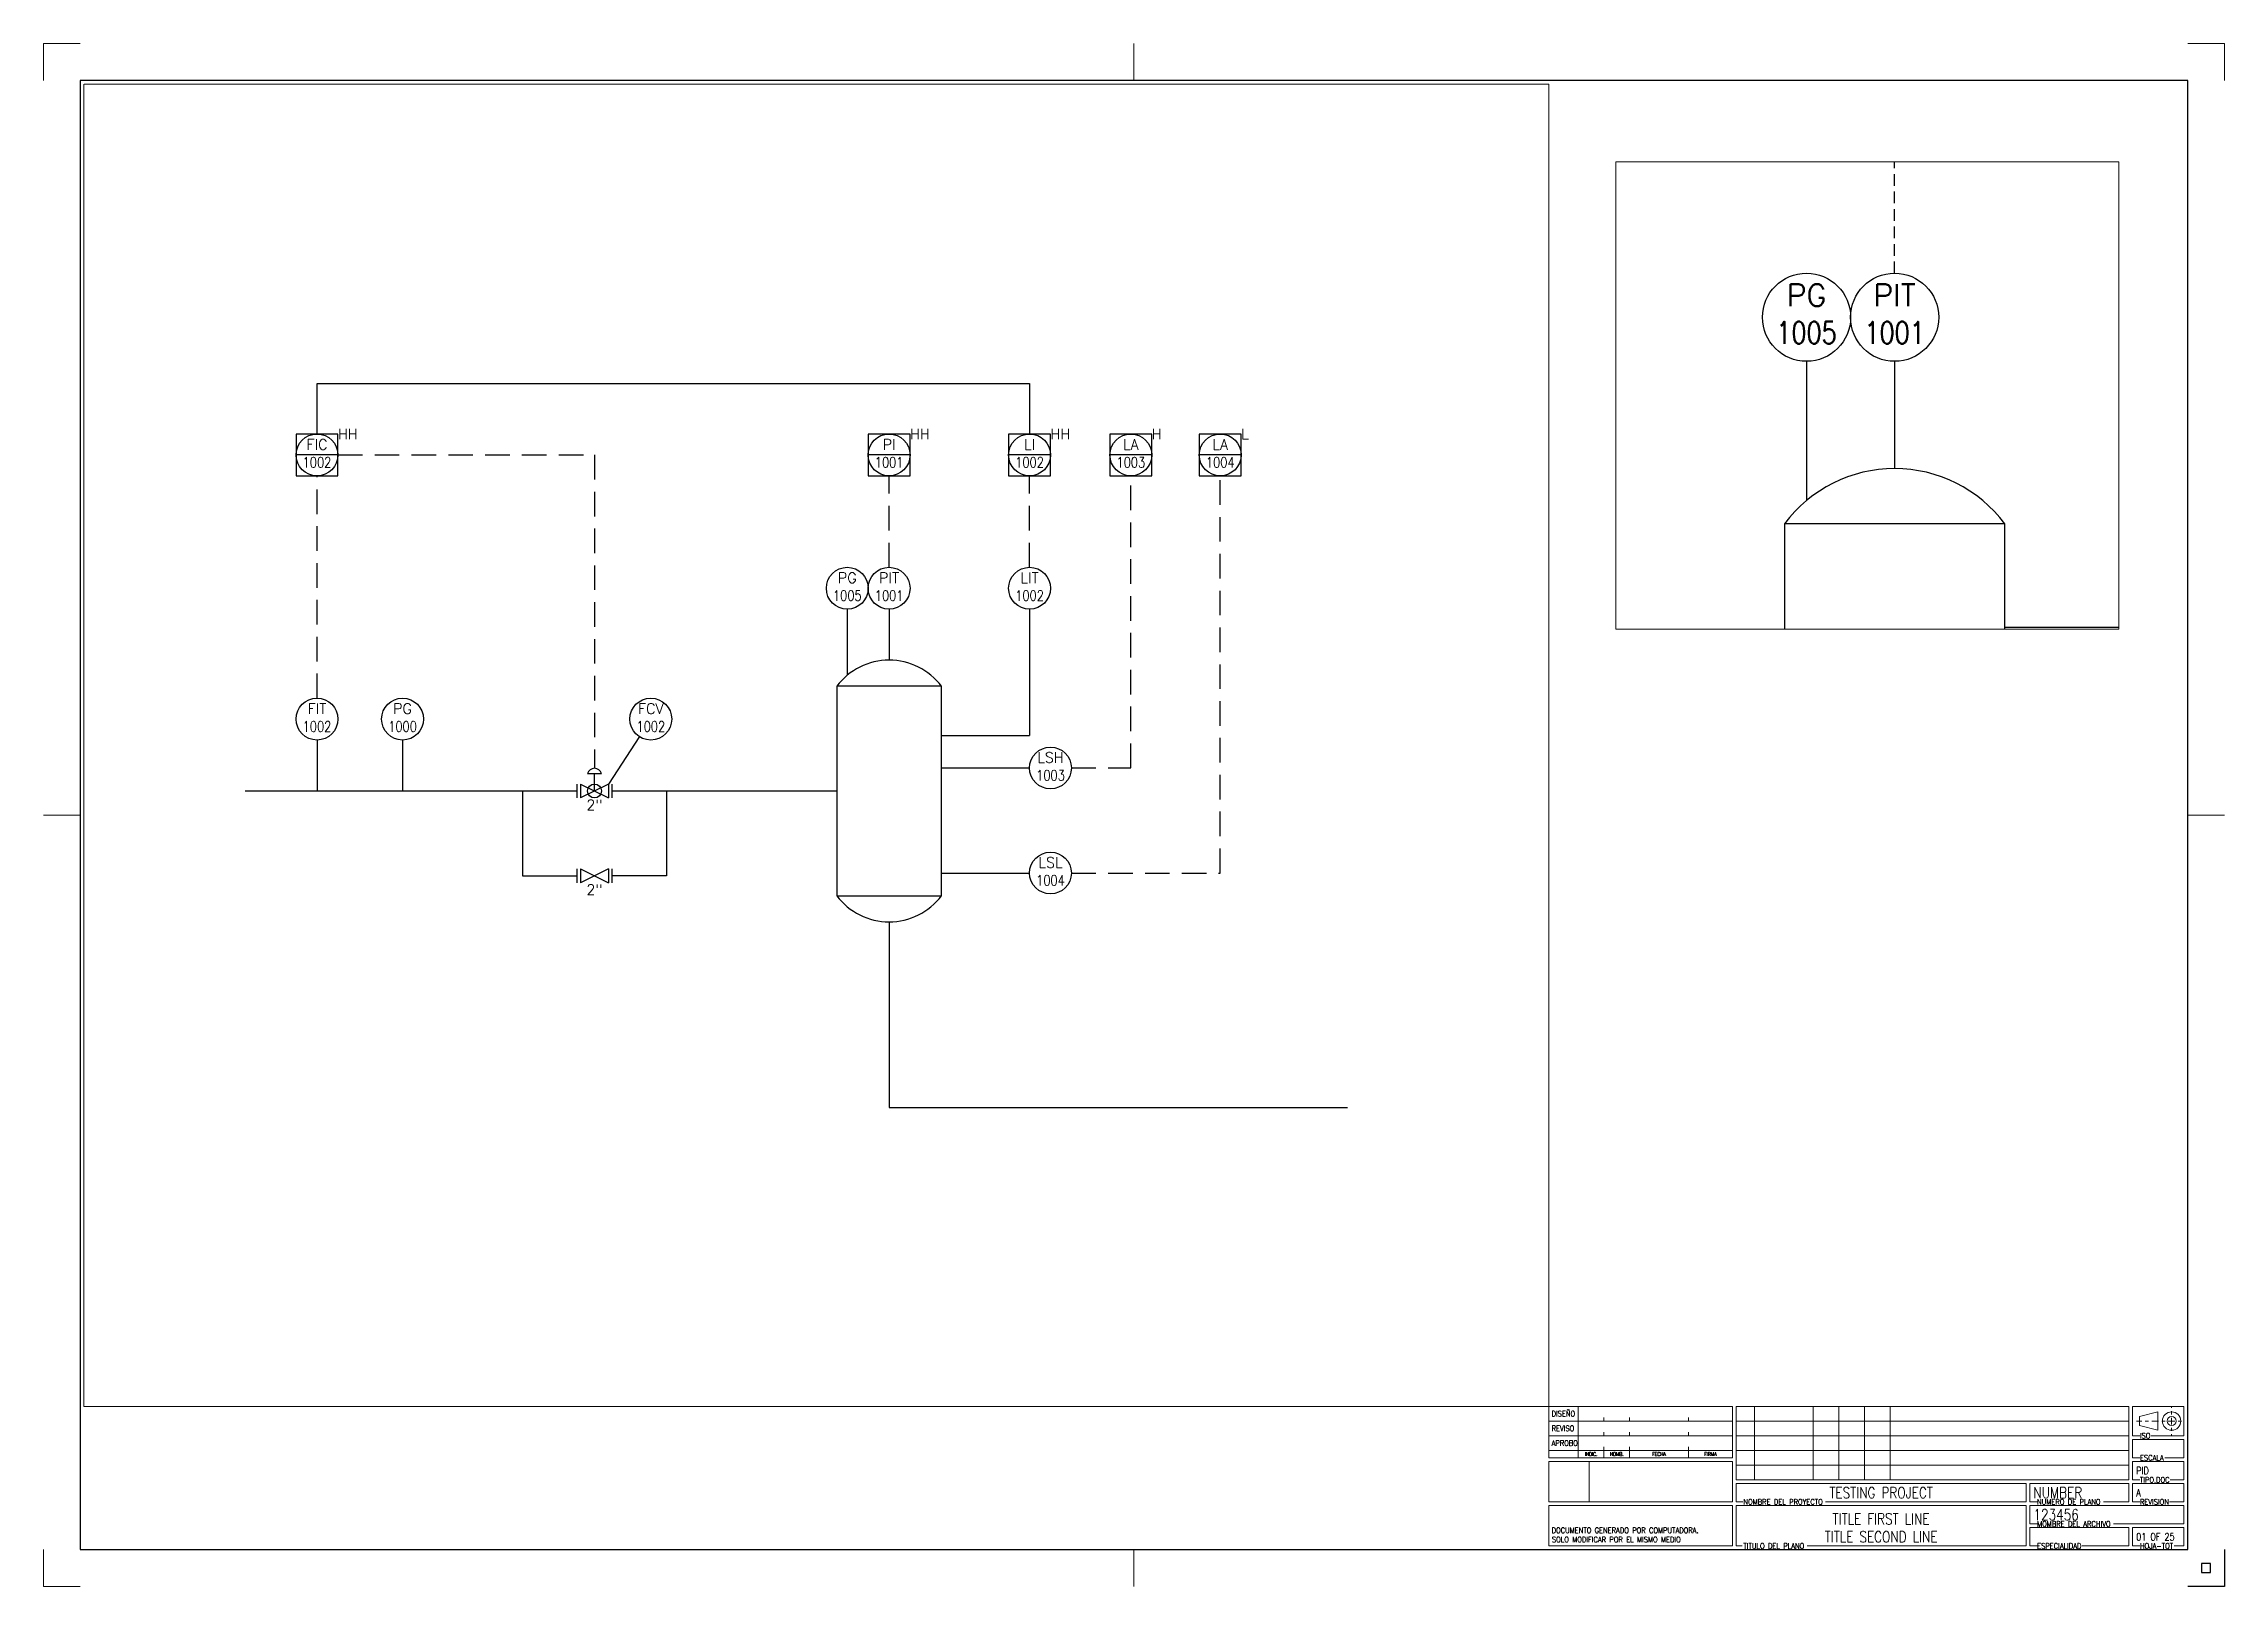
# Paper-space layout 'Layout1' of a CAD drawing. Header units: millimetres. Extents: x 0 to 594, y 0 to 420.
# The model-space entities are those that its viewports show. They can reach past a viewport. Long polylines and large blocks are cut down to what shows.
import ezdxf
from ezdxf.enums import TextEntityAlignment as Align

# ---------------------------------------------------------------- set-up
doc = ezdxf.new("R2010")
doc.units = ezdxf.units.MM
doc.linetypes.add('HIDDEN', pattern=[9.525, 6.35, -3.175])
for name, color, linetype in [('EQUPMENT', 7, 'Continuous'), ('INSTRUMENTS', 7, 'Continuous'), ('PIPELINES', 7, 'Continuous')]:
    doc.layers.add(name, color=color, linetype=linetype)
doc.styles.add('romans', font='romans.shx')
doc.styles.get("Standard").update_dxf_attribs({"font": 'romans.shx', "width": 0.8})
doc.linetypes.add('FENCELINE1', pattern='A,6.35,-2.54,[133,ltypeshp.shx,S=2.54,R=0,X=-2.54,Y=0],-2.54,25.4', length=36.83)

# ---------------------------------------------------------------- blocks, each defined once
blk = doc.blocks.new('A2')
at = {"color": 1, "linetype": 'ByBlock', "lineweight": 0}
for p, q in [((297, 410), (297, 420)), ((10, 210), (0, 210)), ((584, 210), (594, 210)), ((579.62, 49), (579.62, 48.6)), ((579.62, 47.7), (579.62, 46.8)), ((410, 45), (460, 45)), ((461, 45), (568, 45)), ((568, 45), (461, 45)), ((570.06, 45), (571.52, 45)), ((572.42, 45), (573.33, 45)), ((574.22, 45), (576.02, 45)), ((576.92, 45), (577.83, 45)), ((578.72, 45), (580.52, 45)), ((579.62, 45.9), (579.62, 44.1)), ((579.62, 43.2), (579.62, 42.3)), ((581.42, 45), (582.32, 45)), ((410, 41), (460, 41)), ((410, 37), (460, 37)), ((568, 41), (461, 41)), ((461, 41), (568, 41)), ((461, 37), (568, 37)), ((568, 37), (461, 37)), ((579.62, 41.4), (579.62, 41)), ((461, 33), (568, 33)), ((568, 33), (461, 33)), ((297, 10), (297, 0))]:
    blk.add_line(p, q, dxfattribs=at)
at = {"color": 2, "linetype": 'ByBlock', "lineweight": 0}
for p, q in [((418, 35), (418, 49)), ((466, 29), (466, 49)), ((482, 29), (482, 49)), ((489, 29), (489, 49)), ((496, 29), (496, 49)), ((503, 29), (503, 49)), ((425, 45), (425, 46)), ((425, 41), (425, 42)), ((432, 45), (432, 46)), ((432, 41), (432, 42)), ((448, 45), (448, 46)), ((448, 41), (448, 42)), ((425, 35), (425, 38)), ((432, 35), (432, 38)), ((448, 35), (448, 38))]:
    blk.add_line(p, q, dxfattribs=at)
at = {"color": 1, "linetype": 'ByBlock', "lineweight": 0}
for points in [[(0, 410), (0, 420), (10, 420)], [(594, 410), (594, 420), (584, 420)], [(0, 10), (0, 0), (10, 0)], [(594, 10), (594, 0), (584, 0)]]:
    blk.add_lwpolyline(points, dxfattribs=at)
at = {"color": 6}
blk.add_lwpolyline([(10, 10), (584, 10), (584, 410), (10, 410)], close=True, dxfattribs=at)
at = {"color": 2, "linetype": 'ByBlock', "lineweight": 0}
for points in [[(410, 49), (410, 35), (460, 35), (460, 49), (410, 49)], [(574.06, 41), (583, 41), (583, 49), (569, 49), (569, 41), (571, 41)], [(571, 35), (569, 35), (569, 40), (583, 40), (583, 35), (577.77, 35)], [(571, 29), (569, 29), (569, 34), (583, 34), (583, 29), (579.26, 29)], [(462.85, 23), (461, 23), (461, 28), (540, 28), (540, 23), (485.37, 23)], [(543, 23), (541, 23), (541, 28), (568, 28), (568, 23), (561.03, 23)], [(571, 23), (569, 23), (569, 28), (583, 28), (583, 23), (579.03, 23)], [(480.35, 11), (540, 11), (540, 22), (461, 22), (461, 11), (462.68, 11)], [(543, 17), (541, 17), (541, 22), (583, 22), (583, 17), (563.77, 17)], [(543, 11), (541, 11), (541, 16), (568, 16), (568, 11), (555.26, 11)], [(571, 11), (569, 11), (569, 16), (583, 16), (583, 11), (580.35, 11)]]:
    blk.add_lwpolyline(points, dxfattribs=at)
for points in [[(461, 29), (568, 29), (568, 49), (461, 49)], [(570.88, 43.75), (575.88, 42.5), (575.88, 47.5), (570.88, 46.25)], [(410, 23), (460, 23), (460, 34), (410, 34)], [(410, 23), (421, 23), (421, 34), (410, 34)], [(410, 11), (460, 11), (460, 22), (410, 22)]]:
    blk.add_lwpolyline(points, close=True, dxfattribs=at)
for radius in [2.5, 2.5, 1.25]:
    blk.add_circle((579.62, 45), radius, dxfattribs=at)
at = {"color": 1, "linetype": 'ByBlock', "lineweight": 0, "width": 0.8}
for s, p in [('DISEÑO', (410.75, 47)), ('REVISO', (410.75, 43)), ('ISO', (571, 41)), ('APROBO', (410.75, 39)), ('ESCALA', (571, 35)), ('TIPO.DOC', (571, 29)), ('NOMBRE DEL PROYECTO', (463, 23)), ('NUMERO DE PLANO', (543, 23)), ('REVISION', (571, 23)), ('DOCUMENTO GENERADO POR COMPUTADORA.', (410.77, 15.25)), ('SOLO MODIFICAR POR EL MISMO MEDIO', (410.83, 12.75)), ('MOMBRE DEL ARCHIVO', (543, 17)), ('TITULO DEL PLANO', (463, 11)), ('ESPECIALIDAD', (543, 11)), ('HOJA-TOT', (571, 11))]:
    blk.add_text(s, height=1.5, dxfattribs=at).set_placement(p, align=Align.MIDDLE_LEFT)
for s, p in [('INDIC.', (421.5, 36)), ('NOMB.', (428.5, 36)), ('FECHA', (440, 36)), ('FIRMA', (454, 36))]:
    blk.add_text(s, height=1, dxfattribs=at).set_placement(p, align=Align.MIDDLE)
blk = doc.blocks.new('A')
at = {"color": 0, "linetype": 'ByBlock', "lineweight": -2}
blk.add_lwpolyline([(0, 10), (0, 0), (-10, 0)], dxfattribs=at)
blk.add_lwpolyline([(-6.25, 3.75), (-3.75, 3.75), (-3.75, 6.25), (-6.25, 6.25)], close=True, dxfattribs=at)
at = {"color": 3, "linetype": 'ByBlock', "lineweight": -2, "width": 0.8}
for tag, height, p in [('TAG020', 2, (-172.5, 47)), ('TAG021', 2, (-165.5, 47)), ('TAG022', 2, (-154, 47)), ('TAG070', 2, (-130.5, 47)), ('TAG071', 2, (-120, 47)), ('TAG072', 2, (-108.5, 47)), ('TAG073', 2, (-101.5, 47)), ('TAG074', 2, (-94.5, 47)), ('TAG023', 2, (-172.5, 43)), ('TAG024', 2, (-165.5, 43)), ('TAG025', 2, (-154, 43)), ('TAG060', 2, (-130.5, 43)), ('TAG061', 2, (-120, 43)), ('TAG062', 2, (-108.5, 43)), ('TAG063', 2, (-101.5, 43)), ('TAG064', 2, (-94.5, 43)), ('TAG026', 2, (-172.5, 39)), ('TAG027', 2, (-165.5, 39)), ('TAG028', 2, (-154, 39)), ('TAG050', 2, (-130.5, 39)), ('TAG040', 2, (-130.5, 35)), ('TAG051', 2, (-120, 39)), ('TAG041', 2, (-120, 35)), ('TAG052', 2, (-108.5, 39)), ('TAG042', 2, (-108.5, 35)), ('TAG053', 2, (-101.5, 39)), ('TAG043', 2, (-101.5, 35)), ('TAG054', 2, (-94.5, 39)), ('TAG044', 2, (-94.5, 35)), ('TAG030', 2, (-130.5, 31)), ('TAG031', 2, (-120, 31)), ('TAG032', 2, (-108.5, 31)), ('TAG033', 2, (-101.5, 31)), ('TAG034', 2, (-94.5, 31)), ('TAG005', 3, (-93.5, 18.36)), ('TAG006', 3, (-93.5, 13.5))]:
    blk.add_attdef(tag, text='', height=height, dxfattribs=at).set_placement(p, align=Align.MIDDLE_CENTER)
for tag, height, p in [('TAG079', 2, (-90, 47)), ('TAG069', 2, (-90, 43)), ('TAG059', 2, (-90, 39)), ('TAG049', 2, (-90, 35)), ('TAG009', 2, (-24, 37.5)), ('TAG039', 2, (-90, 31)), ('TAG008', 2, (-24, 31.5)), ('TAG003', 2, (-24, 25.5)), ('TAG007', 3, (-52, 19.5)), ('TAG010', 3, (-52, 13.5)), ('TAG002', 2, (-24, 13.5))]:
    blk.add_attdef(tag, text='', height=height, dxfattribs=at).set_placement(p, align=Align.MIDDLE_LEFT)
at = {"color": 4, "linetype": 'ByBlock', "lineweight": -2, "width": 0.8}
blk.add_attdef('TAG004', text='', height=3, dxfattribs=at).set_placement((-93.5, 25.5), align=Align.MIDDLE_CENTER)
blk.add_attdef('TAG001', text='', height=3, dxfattribs=at).set_placement((-52, 25.5), align=Align.MIDDLE_LEFT)
blk = doc.blocks.new('INSTRUMENT_LOCAL')
at = {"color": 0, "linetype": 'Continuous', "lineweight": -2}
blk.add_circle((0, 0), 6, dxfattribs=at)
at = {"color": 0, "linetype": 'Continuous', "style": 'romans'}
for tag, p in [('AL', (6, 4.5)), ('SET', (6, 0.9)), ('SF', (6, -4.5))]:
    blk.add_attdef(tag, p, '', height=3, dxfattribs=at)
blk.add_attdef('INS', text='', height=3, dxfattribs=at).set_placement((0, 3), align=Align.MIDDLE_CENTER)
at = {"color": 0, "linetype": 'Continuous', "style": 'romans', "width": 0.8}
blk.add_attdef('1234', text='', height=3, dxfattribs=at).set_placement((0, -2.1), align=Align.MIDDLE_CENTER)
blk = doc.blocks.new('INDICATING_DCS')
at = {"color": 0, "linetype": 'ByBlock', "lineweight": -2}
blk.add_line((6, 0), (-6, 0), dxfattribs=at)
blk.add_lwpolyline([(-6, -6), (6, -6), (6, 6), (-6, 6)], close=True, dxfattribs=at)
blk.add_circle((0, 0), 6, dxfattribs=at)
at = {"color": 0, "linetype": 'ByBlock', "lineweight": -2, "style": 'romans'}
for tag, p in [('AL', (6, 4.5)), ('SET', (6, 0.9)), ('SF', (6, -4.5))]:
    blk.add_attdef(tag, p, '', height=3, dxfattribs=at)
blk.add_attdef('INS', text='', height=3, dxfattribs=at).set_placement((0, 3), align=Align.MIDDLE_CENTER)
at = {"color": 0, "linetype": 'ByBlock', "lineweight": -2, "style": 'romans', "width": 0.8}
blk.add_attdef('1234', text='', height=3, dxfattribs=at).set_placement((0, -2.1), align=Align.MIDDLE_CENTER)
blk = doc.blocks.new('VALVE_GATE')
at = {"color": 0, "linetype": 'ByBlock', "lineweight": -2}
for p, q in [((-5, 2), (-5, -2)), ((-4, 2), (-4, -2)), ((-4, 2), (4, -2)), ((4, 2), (-4, -2)), ((4, 2), (4, -2)), ((5, 2), (5, -2))]:
    blk.add_line(p, q, dxfattribs=at)
at = {"color": 0, "linetype": 'ByBlock', "lineweight": -2, "style": 'romans'}
blk.add_attdef('SIZE', text='', height=3, dxfattribs=at).set_placement((0, -4), align=Align.MIDDLE_CENTER)
blk = doc.blocks.new('VALVE_GLOBE')
at = {"color": 0, "linetype": 'ByBlock', "lineweight": -2}
for p, q in [((-5, 2), (-5, -2)), ((-4, 2), (-4, -2)), ((4, 2), (-4, -2)), ((-4, 2), (4, -2)), ((4, 2), (4, -2)), ((5, 2), (5, -2))]:
    blk.add_line(p, q, dxfattribs=at)
blk.add_circle((0, 0), 2, dxfattribs=at)
at = {"color": 0, "linetype": 'ByBlock', "lineweight": -2, "style": 'romans'}
blk.add_attdef('SIZE', text='', height=3, dxfattribs=at).set_placement((0, -4), align=Align.MIDDLE_CENTER)
blk = doc.blocks.new('VALVE_ACTUATOR_PNEUMATIC')
at = {"color": 0, "linetype": 'ByBlock', "lineweight": -2}
for p, q in [((-2, 5), (2, 5)), ((0, 0), (0, 5))]:
    blk.add_line(p, q, dxfattribs=at)
blk.add_arc((0, 4.42), 2.08, 16.2602, 163.7398, dxfattribs=at)

msp = doc.modelspace()

# ---------------------------------------------------------------- linework, layer by layer
at = {"layer": 'EQUPMENT', "color": 5}
msp.add_lwpolyline([(349.5, 242.5), (379.5, 242.5), (379.5, 302.5), (349.5, 302.5)], close=True, dxfattribs=at)
for centre, start, end in [((364.5, 291.25), 36.8699, 143.1301), ((364.5, 253.75), 216.8699, 323.1301)]:
    msp.add_arc(centre, 18.75, start, end, dxfattribs=at)
at = {"layer": 'INSTRUMENTS', "color": 3, "linetype": 'HIDDEN'}
for p, q in [((206.47, 368.8), (280.01, 368.8)), ((280.01, 368.8), (280.01, 279)), ((200.47, 299.1), (200.47, 362.8)), ((364.5, 336.6), (364.5, 362.8)), ((404.77, 336.6), (404.77, 362.8)), ((433.81, 279.09), (433.81, 362.8)), ((459.44, 248.99), (459.44, 362.8)), ((416.77, 279.09), (433.81, 279.09)), ((416.77, 248.99), (459.44, 248.99))]:
    msp.add_line(p, q, dxfattribs=at)
at = {"layer": 'INSTRUMENTS', "color": 3}
for p, q in [((352.5, 324.6), (352.5, 305.66)), ((364.5, 324.6), (364.5, 310)), ((404.77, 324.6), (404.77, 288.42)), ((379.5, 288.42), (404.77, 288.42)), ((200.47, 287.1), (200.47, 272.5)), ((224.99, 287.1), (224.99, 272.5)), ((292.89, 288.08), (284.01, 274.5)), ((379.5, 279.09), (404.77, 279.09)), ((379.5, 248.99), (404.77, 248.99))]:
    msp.add_line(p, q, dxfattribs=at)
at = {"layer": 'INSTRUMENTS', "color": 3, "linetype": 'FENCELINE1', "ltscale": 0.5}
msp.add_lwpolyline([(200.47, 374.8), (200.47, 389.24), (404.77, 389.24), (404.77, 374.8)], dxfattribs=at)
at = {"layer": 'PIPELINES', "color": 6}
for p, q in [((179.91, 272.5), (275.01, 272.5)), ((259.38, 272.5), (259.38, 248.21)), ((285.01, 272.5), (349.5, 272.5)), ((300.65, 272.5), (300.65, 248.21)), ((259.38, 248.21), (275.01, 248.21)), ((300.65, 248.21), (285.01, 248.21)), ((364.5, 235), (364.5, 181.78)), ((364.5, 181.78), (495.95, 181.78))]:
    msp.add_line(p, q, dxfattribs=at)

# ---------------------------------------------------------------- block references
at = {"layer": 'INSTRUMENTS', "color": 3}
ref = msp.add_blockref('INDICATING_DCS', (200.47, 368.8), dxfattribs=at)
ref.add_attrib('INS', 'FIC', dxfattribs={"layer": '0', "color": 0, "linetype": 'Continuous', "height": 3, "style": 'romans'}).set_placement((200.47, 371.8), align=Align.MIDDLE_CENTER)
ref.add_attrib('1234', '1002', dxfattribs={"layer": '0', "color": 0, "linetype": 'Continuous', "height": 3, "style": 'romans', "width": 0.8}).set_placement((200.47, 366.7), align=Align.MIDDLE_CENTER)
ref.add_attrib('AL', 'HH', (206.47, 373.3), dxfattribs={"layer": '0', "color": 0, "linetype": 'Continuous', "height": 3, "style": 'romans'})
ref = msp.add_blockref('INDICATING_DCS', (364.5, 368.8), dxfattribs=at)
ref.add_attrib('INS', 'PI', dxfattribs={"layer": '0', "color": 0, "linetype": 'Continuous', "height": 3, "style": 'romans'}).set_placement((364.5, 371.8), align=Align.MIDDLE_CENTER)
ref.add_attrib('1234', '1001', dxfattribs={"layer": '0', "color": 0, "linetype": 'Continuous', "height": 3, "style": 'romans', "width": 0.8}).set_placement((364.5, 366.7), align=Align.MIDDLE_CENTER)
ref.add_attrib('AL', 'HH', (370.5, 373.3), dxfattribs={"layer": '0', "color": 0, "linetype": 'Continuous', "height": 3, "style": 'romans'})
ref = msp.add_blockref('INDICATING_DCS', (404.77, 368.8), dxfattribs=at)
ref.add_attrib('INS', 'LI', dxfattribs={"layer": '0', "color": 0, "linetype": 'Continuous', "height": 3, "style": 'romans'}).set_placement((404.77, 371.8), align=Align.MIDDLE_CENTER)
ref.add_attrib('1234', '1002', dxfattribs={"layer": '0', "color": 0, "linetype": 'Continuous', "height": 3, "style": 'romans', "width": 0.8}).set_placement((404.77, 366.7), align=Align.MIDDLE_CENTER)
ref.add_attrib('AL', 'HH', (410.77, 373.3), dxfattribs={"layer": '0', "color": 0, "linetype": 'Continuous', "height": 3, "style": 'romans'})
ref = msp.add_blockref('INDICATING_DCS', (433.81, 368.8), dxfattribs=at)
ref.add_attrib('INS', 'LA', dxfattribs={"layer": '0', "color": 0, "linetype": 'Continuous', "height": 3, "style": 'romans'}).set_placement((433.81, 371.8), align=Align.MIDDLE_CENTER)
ref.add_attrib('1234', '1003', dxfattribs={"layer": '0', "color": 0, "linetype": 'Continuous', "height": 3, "style": 'romans', "width": 0.8}).set_placement((433.81, 366.7), align=Align.MIDDLE_CENTER)
ref.add_attrib('AL', 'H', (439.81, 373.3), dxfattribs={"layer": '0', "color": 0, "linetype": 'Continuous', "height": 3, "style": 'romans'})
ref = msp.add_blockref('INDICATING_DCS', (459.44, 368.8), dxfattribs=at)
ref.add_attrib('INS', 'LA', dxfattribs={"layer": '0', "color": 0, "linetype": 'Continuous', "height": 3, "style": 'romans'}).set_placement((459.44, 371.8), align=Align.MIDDLE_CENTER)
ref.add_attrib('1234', '1004', dxfattribs={"layer": '0', "color": 0, "linetype": 'Continuous', "height": 3, "style": 'romans', "width": 0.8}).set_placement((459.44, 366.7), align=Align.MIDDLE_CENTER)
ref.add_attrib('AL', 'L', (465.44, 373.3), dxfattribs={"layer": '0', "color": 0, "linetype": 'Continuous', "height": 3, "style": 'romans'})
for p, values in [((352.5, 330.6), {'INS': 'PG', '1234': '1005'}), ((364.5, 330.6), {'INS': 'PIT', '1234': '1001'}), ((404.77, 330.6), {'INS': 'LIT', '1234': '1002'}), ((200.47, 293.1), {'INS': 'FIT', '1234': '1002'}), ((224.99, 293.1), {'INS': 'PG', '1234': '1000'}), ((296.17, 293.1), {'INS': 'FCV', '1234': '1002'}), ((410.77, 279.09), {'INS': 'LSH', '1234': '1003'}), ((410.77, 248.99), {'INS': 'LSL', '1234': '1004'})]:
    msp.add_blockref('INSTRUMENT_LOCAL', p, dxfattribs=at).add_auto_attribs(values)
at = {"layer": 'PIPELINES', "color": 1}
msp.add_blockref('VALVE_ACTUATOR_PNEUMATIC', (280.01, 272.5), dxfattribs=at)
msp.add_blockref('VALVE_GLOBE', (280.01, 272.5), dxfattribs=at).add_auto_attribs({'SIZE': '2"'})
ref = msp.add_blockref('VALVE_GATE', (280.01, 248.21), dxfattribs=at)
ref.add_attrib('SIZE', '2"', dxfattribs={"layer": '0', "color": 0, "linetype": 'Continuous', "lineweight": -2, "height": 3, "style": 'romans'}).set_placement((280.01, 244.21), align=Align.MIDDLE_CENTER)

psp = doc.layouts.get("Layout1")

# ---------------------------------------------------------------- block references
at = {"layer": 'PIPELINES'}
psp.add_blockref('A2', (0, 0), dxfattribs=at)
psp.add_blockref('A', (594, 0), dxfattribs=at).add_auto_attribs({'TAG001': 'NUMBER', 'TAG002': '01 OF 25', 'TAG003': 'A', 'TAG004': 'TESTING PROJECT', 'TAG005': 'TITLE FIRST LINE', 'TAG006': 'TITLE SECOND LINE', 'TAG007': '123456', 'TAG008': 'PID'})

# ---------------------------------------------------------------- viewports
at = {"layer": 'EQUPMENT', "view_target_point": (297, 210)}
psp.add_viewport(center=(210.5, 229), size=(399, 360), view_center_point=(46.66, 75.62), view_height=378.9474, dxfattribs=at)
psp.add_viewport(center=(496.72, 324.21), size=(136.98, 127.2447), view_center_point=(63.77, 109.95), view_height=63.6223, status=3, dxfattribs=at)

doc.saveas('drawing.dxf')
